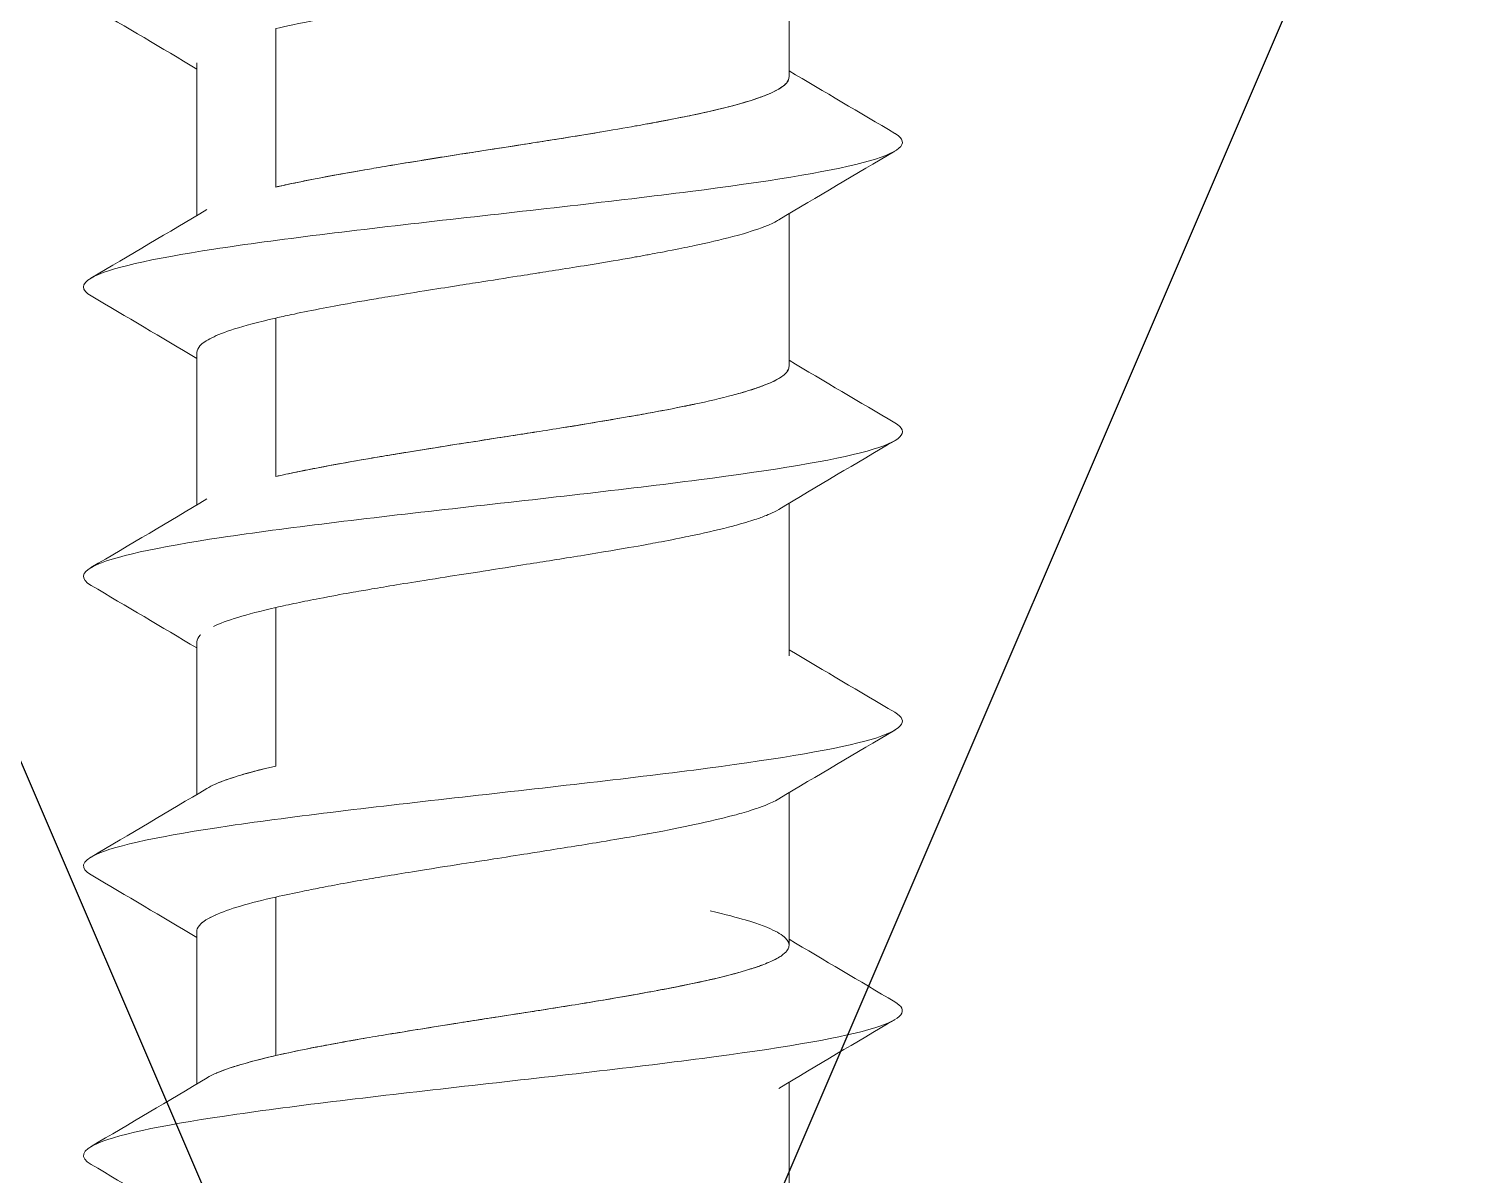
# Model space of a CAD drawing. Header units: inches. Extents: x -456 to 658, y -232 to 0.
# Drawn here: x -47.575 to -46.933, y -35.485 to -34.969 of the extents above; entities that cross this region are included whole.
import ezdxf

# ---------------------------------------------------------------- set-up
doc = ezdxf.new("R2010")
doc.units = ezdxf.units.IN
doc.header["$MEASUREMENT"] = 0

# ---------------------------------------------------------------- blocks, each defined once
blk = doc.blocks.new('*U25')
for p, q in [((0, 0), (1.5, 3.5)), ((1.5, 0), (0, 3.5))]:
    blk.add_line(p, q)
blk = doc.blocks.new('ironridge flashfoot front view')
at = {"color": 0, "linetype": 'Continuous', "lineweight": 0}
for p, q in [((7331.09793, 2671.28834), (7331.09793, 2671.35694)), ((7330.86724, 2671.31004), (7330.86724, 2671.23876)), ((7330.86724, 2671.23876), (7330.86724, 2671.31004)), ((7330.83172, 2671.22598), (7330.83172, 2671.29456)), ((7331.09793, 2671.15816), (7331.09793, 2671.22676)), ((7330.86724, 2671.17987), (7330.86724, 2671.10859)), ((7330.86724, 2671.10859), (7330.86724, 2671.17987)), ((7330.83172, 2671.09581), (7330.83172, 2671.16439)), ((7331.09793, 2671.02799), (7331.09793, 2671.09659)), ((7330.86724, 2671.0497), (7330.86724, 2670.97841)), ((7330.86724, 2670.97841), (7330.86724, 2671.0497)), ((7330.83172, 2670.96564), (7330.83172, 2671.03422)), ((7331.09793, 2670.89781), (7331.09793, 2670.96641)), ((7330.86724, 2670.91953), (7330.86724, 2670.84823)), ((7330.86724, 2670.84823), (7330.86724, 2670.91953)), ((7330.83172, 2670.83547), (7330.83172, 2670.90405)), ((7331.09793, 2670.76764), (7331.09793, 2670.83623))]:
    blk.add_line(p, q, dxfattribs=at)
for points in [[(7330.83172, 2671.29185), (7330.81592, 2671.30129), (7330.80007, 2671.31065), (7330.7842, 2671.31999)], [(7330.83172, 2671.29456), (7330.83172, 2671.29456), (7330.83172, 2671.29456), (7330.83172, 2671.29456)], [(7331.09793, 2671.29107), (7331.11377, 2671.28162), (7331.12965, 2671.27224), (7331.14555, 2671.26289)], [(7330.98469, 2671.25889), (7330.98469, 2671.25889), (7330.9847, 2671.25889), (7330.98471, 2671.25889)], [(7330.98469, 2671.25889), (7330.98469, 2671.25889), (7330.9847, 2671.25889), (7330.98471, 2671.25889)], [(7331.14545, 2671.2549), (7331.12803, 2671.24465), (7331.11063, 2671.23436), (7331.09329, 2671.22398)], [(7330.78411, 2671.19781), (7330.80153, 2671.20805), (7330.81892, 2671.21833), (7330.83626, 2671.22869)], [(7330.83172, 2671.16167), (7330.81592, 2671.17111), (7330.80007, 2671.18047), (7330.78421, 2671.18981)], [(7331.09793, 2671.1609), (7331.11376, 2671.15145), (7331.12964, 2671.14208), (7331.14553, 2671.13273)], [(7331.14544, 2671.12472), (7331.12802, 2671.11447), (7331.11062, 2671.10418), (7331.09328, 2671.09381)], [(7330.78414, 2671.06765), (7330.80155, 2671.07789), (7330.81894, 2671.08817), (7330.83628, 2671.09853)], [(7330.83172, 2671.0315), (7330.81592, 2671.04093), (7330.80008, 2671.0503), (7330.78422, 2671.05963)], [(7330.86724, 2671.0497), (7330.85341, 2671.04655), (7330.84483, 2671.04385), (7330.83926, 2671.04121)], [(7331.09793, 2671.03073), (7331.11375, 2671.02129), (7331.12962, 2671.01191), (7331.1455, 2671.00257)], [(7331.14544, 2670.99454), (7331.12802, 2670.98429), (7331.11062, 2670.97401), (7331.09328, 2670.96363)], [(7330.78416, 2670.93749), (7330.80157, 2670.94773), (7330.81896, 2670.95801), (7330.83629, 2670.96837)], [(7330.94495, 2670.93347), (7330.94495, 2670.93347), (7330.94495, 2670.93347), (7330.94495, 2670.93347)], [(7330.94495, 2670.93347), (7330.94495, 2670.93347), (7330.94495, 2670.93347), (7330.94495, 2670.93347)], [(7330.83172, 2670.90132), (7330.81592, 2670.91076), (7330.80008, 2670.92012), (7330.78422, 2670.92945)], [(7331.09793, 2670.90056), (7331.11375, 2670.89112), (7331.12961, 2670.88175), (7331.14548, 2670.87241)], [(7331.14544, 2670.86437), (7331.12802, 2670.85412), (7331.11062, 2670.84383), (7331.09328, 2670.83345)], [(7330.78418, 2670.80732), (7330.80159, 2670.81757), (7330.81898, 2670.82785), (7330.83631, 2670.83821)], [(7330.83172, 2670.77115), (7330.81592, 2670.78058), (7330.80008, 2670.78994), (7330.78422, 2670.79928)]]:
    blk.add_open_spline(points, degree=3, dxfattribs=at)
for points, knots in [([(7330.93204, 2671.32193), (7330.93149, 2671.32185), (7330.93093, 2671.32176), (7330.93036, 2671.32167), (7330.91899, 2671.31984), (7330.91105, 2671.3185), (7330.90688, 2671.31778), (7330.90272, 2671.31706), (7330.89492, 2671.3157), (7330.88617, 2671.314), (7330.87742, 2671.3123), (7330.87122, 2671.31094), (7330.86724, 2671.31004)], [0.8093918, 0.8093918, 0.8093918, 0.8093918, 0.8125, 0.8125, 0.8125, 0.875, 0.875, 0.875, 0.9375, 0.9375, 0.9375, 1, 1, 1, 1]), ([(7330.86724, 2671.23876), (7330.86931, 2671.23924), (7330.8716, 2671.23975), (7330.87417, 2671.24029), (7330.8778, 2671.24106), (7330.88196, 2671.2419), (7330.88673, 2671.24281), (7330.89593, 2671.24457), (7330.90376, 2671.24592), (7330.9093, 2671.24687), (7330.91418, 2671.2477), (7330.92225, 2671.24907), (7330.93397, 2671.25096), (7330.93894, 2671.25176), (7330.94378, 2671.25252), (7330.94844, 2671.25326), (7330.95235, 2671.25387), (7330.95614, 2671.25446), (7330.95978, 2671.25502), (7330.97457, 2671.25731), (7330.98326, 2671.25866), (7330.9859, 2671.25908), (7330.9929, 2671.26018), (7331.00142, 2671.26154), (7331.01106, 2671.26315), (7331.01844, 2671.26438), (7331.02433, 2671.26541), (7331.02893, 2671.26622), (7331.03109, 2671.26661), (7331.03297, 2671.26695), (7331.03458, 2671.26724), (7331.03656, 2671.2676), (7331.04026, 2671.26827), (7331.04531, 2671.26925), (7331.04955, 2671.27008), (7331.05283, 2671.27075), (7331.05532, 2671.27128), (7331.06125, 2671.27253), (7331.06715, 2671.27389), (7331.07264, 2671.27535), (7331.07987, 2671.27728), (7331.08339, 2671.27856), (7331.08511, 2671.27919), (7331.08539, 2671.27929), (7331.08563, 2671.27938), (7331.08581, 2671.27945), (7331.08717, 2671.27995), (7331.08889, 2671.28063), (7331.09067, 2671.28147), (7331.09301, 2671.28258), (7331.09395, 2671.28325), (7331.0943, 2671.28348), (7331.09635, 2671.28485), (7331.09752, 2671.28621), (7331.09784, 2671.28756), (7331.09788, 2671.28775), (7331.09794, 2671.28801), (7331.09793, 2671.28834)], [0, 0, 0, 0, 0.0258453, 0.0258453, 0.0258453, 0.0625, 0.0625, 0.0625, 0.125, 0.125, 0.125, 0.1875, 0.1875, 0.1875, 0.2215004, 0.2215004, 0.2215004, 0.25, 0.25, 0.25, 0.3125, 0.3125, 0.3125, 0.375, 0.375, 0.375, 0.4174558, 0.4174558, 0.4174558, 0.4375, 0.4375, 0.4375, 0.46875, 0.46875, 0.46875, 0.5, 0.5, 0.5, 0.5625, 0.5625, 0.5625, 0.6161514, 0.6161514, 0.6161514, 0.625, 0.625, 0.625, 0.65625, 0.65625, 0.65625, 0.6875, 0.6875, 0.6875, 0.75, 0.75, 0.75, 0.7651137, 0.7651137, 0.7651137, 0.7651137]), ([(7331.03527, 2671.26737), (7331.03545, 2671.2674), (7331.03562, 2671.26743), (7331.03579, 2671.26746), (7331.04194, 2671.26859), (7331.04889, 2671.26993), (7331.05436, 2671.27107), (7331.05983, 2671.27222), (7331.0661, 2671.27357), (7331.07362, 2671.27562), (7331.08113, 2671.27766), (7331.08466, 2671.27902), (7331.08527, 2671.27925), (7331.08587, 2671.27947), (7331.08984, 2671.28081), (7331.09329, 2671.28285), (7331.09673, 2671.28488), (7331.09753, 2671.28624), (7331.09784, 2671.28758), (7331.0979, 2671.28783), (7331.09792, 2671.28809), (7331.09793, 2671.28834)], [0.4357351, 0.4357351, 0.4357351, 0.4357351, 0.4375, 0.4375, 0.4375, 0.5, 0.5, 0.5, 0.5625, 0.5625, 0.5625, 0.625, 0.625, 0.625, 0.6875, 0.6875, 0.6875, 0.75, 0.75, 0.75, 0.7617671, 0.7617671, 0.7617671, 0.7617671]), ([(7330.78421, 2671.18981), (7330.77965, 2671.1925), (7330.77958, 2671.19518), (7330.79169, 2671.20219), (7330.8113, 2671.20652), (7330.86754, 2671.21516), (7330.90404, 2671.21948), (7330.98028, 2671.22813), (7331.01983, 2671.23245), (7331.08715, 2671.24109), (7331.11476, 2671.24542), (7331.14766, 2671.25406), (7331.15286, 2671.25838), (7331.14576, 2671.26277), (7331.14566, 2671.26283), (7331.14555, 2671.26289)], [0.40000629, 0.40000629, 0.40000629, 0.40000629, 0.40234375, 0.40234375, 0.40610259, 0.40610259, 0.40986144, 0.40986144, 0.41362028, 0.41362028, 0.41737913, 0.41737913, 0.42113797, 0.42113797, 0.42119125, 0.42119125, 0.42119125, 0.42119125]), ([(7331.14555, 2671.26289), (7331.14566, 2671.26283), (7331.14576, 2671.26277), (7331.15286, 2671.25838), (7331.14766, 2671.25406), (7331.11476, 2671.24542), (7331.08715, 2671.24109), (7331.01983, 2671.23245), (7330.98028, 2671.22813), (7330.90404, 2671.21948), (7330.86754, 2671.21516), (7330.8113, 2671.20652), (7330.79169, 2671.20219), (7330.77958, 2671.19518), (7330.77965, 2671.1925), (7330.78421, 2671.18981)], [-0.42119125, -0.42119125, -0.42119125, -0.42119125, -0.42113797, -0.42113797, -0.41737913, -0.41737913, -0.41362028, -0.41362028, -0.40986144, -0.40986144, -0.40610259, -0.40610259, -0.40234375, -0.40234375, -0.40000629, -0.40000629, -0.40000629, -0.40000629]), ([(7330.86724, 2671.23876), (7330.87222, 2671.23991), (7330.87854, 2671.24126), (7330.88739, 2671.24294), (7330.89623, 2671.24462), (7330.90405, 2671.24597), (7330.90927, 2671.24686), (7330.91449, 2671.24776), (7330.9226, 2671.24912), (7330.93283, 2671.25077), (7330.94305, 2671.25242), (7330.95174, 2671.25378), (7330.96177, 2671.25533), (7330.98142, 2671.25837), (7330.9985, 2671.26103), (7331.01339, 2671.26354)], [0, 0, 0, 0, 0.0625, 0.0625, 0.0625, 0.125, 0.125, 0.125, 0.1875, 0.1875, 0.1875, 0.25, 0.25, 0.25, 0.3724418, 0.3724418, 0.3724418, 0.3724418]), ([(7331.09329, 2671.22398), (7331.09273, 2671.22364), (7331.09188, 2671.22317), (7331.09066, 2671.22258), (7331.08889, 2671.22173), (7331.08718, 2671.22106), (7331.08583, 2671.22055), (7331.08564, 2671.22048), (7331.0854, 2671.22039), (7331.08511, 2671.22029), (7331.08338, 2671.21966), (7331.07985, 2671.21839), (7331.07264, 2671.21649), (7331.06717, 2671.21505), (7331.06129, 2671.2137), (7331.0554, 2671.21244), (7331.0529, 2671.21191), (7331.0496, 2671.21122), (7331.04536, 2671.21039), (7331.04026, 2671.20939), (7331.03655, 2671.2087), (7331.03457, 2671.20834), (7331.03296, 2671.20804), (7331.03109, 2671.2077), (7331.02893, 2671.20732), (7331.02435, 2671.20651), (7331.01849, 2671.2055), (7331.01117, 2671.20429), (7331.00147, 2671.20269), (7330.99291, 2671.20134), (7330.9859, 2671.20023), (7330.98322, 2671.19981), (7330.97454, 2671.19845), (7330.95984, 2671.19614), (7330.95617, 2671.19556), (7330.95236, 2671.19497), (7330.94844, 2671.19435), (7330.94379, 2671.19362), (7330.93897, 2671.19287), (7330.93404, 2671.19208), (7330.92225, 2671.19021), (7330.91417, 2671.18886), (7330.9093, 2671.18802), (7330.90375, 2671.18708), (7330.89596, 2671.18572), (7330.88683, 2671.18395), (7330.88201, 2671.18302), (7330.87782, 2671.18216), (7330.87417, 2671.18139), (7330.8716, 2671.18084), (7330.8693, 2671.18033), (7330.86724, 2671.17987)], [0.3275418, 0.3275418, 0.3275418, 0.3275418, 0.34375, 0.34375, 0.34375, 0.375, 0.375, 0.375, 0.3840102, 0.3840102, 0.3840102, 0.4375, 0.4375, 0.4375, 0.5, 0.5, 0.5, 0.53125, 0.53125, 0.53125, 0.5625, 0.5625, 0.5625, 0.5825452, 0.5825452, 0.5825452, 0.625, 0.625, 0.625, 0.6875, 0.6875, 0.6875, 0.75, 0.75, 0.75, 0.7785946, 0.7785946, 0.7785946, 0.8125, 0.8125, 0.8125, 0.875, 0.875, 0.875, 0.9375, 0.9375, 0.9375, 0.9742188, 0.9742188, 0.9742188, 1, 1, 1, 1]), ([(7330.86724, 2671.17987), (7330.85105, 2671.17618), (7330.84343, 2671.17347), (7330.8385, 2671.17102), (7330.83603, 2671.16979), (7330.8341, 2671.16843), (7330.83311, 2671.16737), (7330.83229, 2671.16648), (7330.83176, 2671.16539), (7330.83172, 2671.16439)], [0, 0, 0, 0, 0.125, 0.125, 0.125, 0.1875, 0.1875, 0.1875, 0.2398622, 0.2398622, 0.2398622, 0.2398622]), ([(7330.86724, 2671.10859), (7330.8702, 2671.10927), (7330.87332, 2671.10995), (7330.87658, 2671.11063), (7330.87985, 2671.11131), (7330.88326, 2671.11198), (7330.8868, 2671.11266), (7330.8974, 2671.11468), (7330.9054, 2671.11603), (7330.90935, 2671.11671), (7330.91539, 2671.11774), (7330.92352, 2671.1191), (7330.93397, 2671.12078), (7330.9406, 2671.12185), (7330.94654, 2671.12279), (7330.95169, 2671.12359), (7330.95469, 2671.12406), (7330.95743, 2671.12449), (7330.95988, 2671.12487), (7330.96129, 2671.12509), (7330.96564, 2671.12576), (7330.9729, 2671.12688), (7330.97798, 2671.12767), (7330.98229, 2671.12834), (7330.98585, 2671.1289), (7330.99355, 2671.13011), (7331.00208, 2671.13147), (7331.01114, 2671.13299), (7331.02092, 2671.13462), (7331.02762, 2671.13581), (7331.03177, 2671.13656), (7331.03288, 2671.13676), (7331.0338, 2671.13693), (7331.03455, 2671.13707), (7331.03718, 2671.13754), (7331.04086, 2671.13822), (7331.04538, 2671.1391), (7331.05025, 2671.14004), (7331.05346, 2671.14071), (7331.05534, 2671.14111), (7331.06164, 2671.14244), (7331.06747, 2671.1438), (7331.07266, 2671.14518), (7331.07352, 2671.14541), (7331.07614, 2671.1461), (7331.07978, 2671.14723), (7331.08251, 2671.14808), (7331.08442, 2671.14876), (7331.08578, 2671.14927), (7331.08597, 2671.14933), (7331.0862, 2671.14942), (7331.08647, 2671.14953), (7331.08811, 2671.15015), (7331.09146, 2671.15142), (7331.09431, 2671.15332), (7331.09647, 2671.15477), (7331.09753, 2671.15611), (7331.09783, 2671.15737), (7331.09789, 2671.15761), (7331.09793, 2671.15787), (7331.09793, 2671.15816)], [0, 0, 0, 0, 0.0312325, 0.0312325, 0.0312325, 0.0625, 0.0625, 0.0625, 0.125, 0.125, 0.125, 0.1875, 0.1875, 0.1875, 0.2269388, 0.2269388, 0.2269388, 0.25, 0.25, 0.25, 0.28125, 0.28125, 0.28125, 0.3125, 0.3125, 0.3125, 0.375, 0.375, 0.375, 0.4243216, 0.4243216, 0.4243216, 0.4375, 0.4375, 0.4375, 0.46875, 0.46875, 0.46875, 0.5, 0.5, 0.5, 0.5625, 0.5625, 0.5625, 0.59375, 0.59375, 0.59375, 0.625, 0.625, 0.625, 0.6339719, 0.6339719, 0.6339719, 0.6875, 0.6875, 0.6875, 0.75, 0.75, 0.75, 0.7637142, 0.7637142, 0.7637142, 0.7637142]), ([(7331.07273, 2671.1452), (7331.0782, 2671.14667), (7331.08211, 2671.14794), (7331.08437, 2671.14875), (7331.08675, 2671.1496), (7331.09046, 2671.15095), (7331.09361, 2671.15287), (7331.09675, 2671.1548), (7331.09756, 2671.15614), (7331.09785, 2671.15744), (7331.0979, 2671.15768), (7331.09793, 2671.15792), (7331.09793, 2671.15816)], [0.5653452, 0.5653452, 0.5653452, 0.5653452, 0.625, 0.625, 0.625, 0.6875, 0.6875, 0.6875, 0.75, 0.75, 0.75, 0.7615233, 0.7615233, 0.7615233, 0.7615233]), ([(7330.86724, 2671.10859), (7330.87314, 2671.10994), (7330.87959, 2671.1113), (7330.88878, 2671.11303), (7330.89797, 2671.11476), (7330.90587, 2671.11611), (7330.91076, 2671.11695), (7330.91565, 2671.11778), (7330.92375, 2671.11914), (7330.93412, 2671.12081), (7330.94449, 2671.12248), (7330.95324, 2671.12384), (7330.9609, 2671.12503), (7330.96856, 2671.12621), (7330.97726, 2671.12756), (7330.98449, 2671.12869), (7330.99172, 2671.12982), (7331.00036, 2671.13118), (7331.01203, 2671.13313), (7331.0237, 2671.13509), (7331.03123, 2671.13645), (7331.03657, 2671.13743), (7331.04191, 2671.13842), (7331.0489, 2671.13977), (7331.05445, 2671.14092), (7331.0548, 2671.141), (7331.05516, 2671.14107), (7331.05551, 2671.14115)], [0, 0, 0, 0, 0.0625, 0.0625, 0.0625, 0.125, 0.125, 0.125, 0.1875, 0.1875, 0.1875, 0.25, 0.25, 0.25, 0.3125, 0.3125, 0.3125, 0.375, 0.375, 0.375, 0.4375, 0.4375, 0.4375, 0.5, 0.5, 0.5, 0.5039623, 0.5039623, 0.5039623, 0.5039623]), ([(7330.78422, 2671.05963), (7330.77936, 2671.06249), (7330.7796, 2671.06535), (7330.79354, 2671.07253), (7330.81401, 2671.07685), (7330.87152, 2671.0855), (7330.90843, 2671.08982), (7330.98487, 2671.09846), (7331.02422, 2671.10279), (7331.09062, 2671.11143), (7331.1175, 2671.11575), (7331.14831, 2671.12429), (7331.1527, 2671.12851), (7331.14553, 2671.13273)], [0.36226862, 0.36226862, 0.36226862, 0.36226862, 0.36475531, 0.36475531, 0.36851415, 0.36851415, 0.372273, 0.372273, 0.37603184, 0.37603184, 0.37979068, 0.37979068, 0.38345953, 0.38345953, 0.38345953, 0.38345953]), ([(7331.14553, 2671.13273), (7331.1527, 2671.12851), (7331.14831, 2671.12429), (7331.1175, 2671.11575), (7331.09062, 2671.11143), (7331.02422, 2671.10279), (7330.98487, 2671.09846), (7330.90843, 2671.08982), (7330.87152, 2671.0855), (7330.81401, 2671.07685), (7330.79354, 2671.07253), (7330.7796, 2671.06535), (7330.77936, 2671.06249), (7330.78422, 2671.05963)], [-0.38345953, -0.38345953, -0.38345953, -0.38345953, -0.37979068, -0.37979068, -0.37603184, -0.37603184, -0.372273, -0.372273, -0.36851415, -0.36851415, -0.36475531, -0.36475531, -0.36226862, -0.36226862, -0.36226862, -0.36226862]), ([(7331.09328, 2671.09381), (7331.0907, 2671.09224), (7331.08792, 2671.09118), (7331.08647, 2671.09062), (7331.0862, 2671.09052), (7331.08597, 2671.09043), (7331.08579, 2671.09036), (7331.08442, 2671.08985), (7331.0825, 2671.08918), (7331.07975, 2671.08833), (7331.07614, 2671.08723), (7331.07354, 2671.08656), (7331.07264, 2671.08632), (7331.06745, 2671.08495), (7331.06161, 2671.08359), (7331.0553, 2671.08225), (7331.05344, 2671.08185), (7331.05022, 2671.08117), (7331.04532, 2671.0802), (7331.04085, 2671.07932), (7331.03719, 2671.07865), (7331.03458, 2671.07817), (7331.03383, 2671.07803), (7331.03289, 2671.07786), (7331.03177, 2671.07766), (7331.02761, 2671.07691), (7331.02088, 2671.07572), (7331.01105, 2671.0741), (7331.00205, 2671.07262), (7330.99355, 2671.07127), (7330.98587, 2671.07006), (7330.9823, 2671.06949), (7330.97795, 2671.06881), (7330.97282, 2671.068), (7330.96562, 2671.06687), (7330.96127, 2671.06619), (7330.95979, 2671.06596), (7330.95737, 2671.06558), (7330.95466, 2671.06516), (7330.95169, 2671.06469), (7330.94654, 2671.06389), (7330.94059, 2671.06296), (7330.93393, 2671.0619), (7330.92348, 2671.06024), (7330.91535, 2671.05889), (7330.9093, 2671.05785), (7330.9054, 2671.05719), (7330.89738, 2671.05582), (7330.88671, 2671.05375), (7330.88321, 2671.05308), (7330.87983, 2671.0524), (7330.87658, 2671.05172), (7330.87333, 2671.05105), (7330.87021, 2671.05037), (7330.86724, 2671.0497)], [0.3187379, 0.3187379, 0.3187379, 0.3187379, 0.3661176, 0.3661176, 0.3661176, 0.375, 0.375, 0.375, 0.40625, 0.40625, 0.40625, 0.4375, 0.4375, 0.4375, 0.5, 0.5, 0.5, 0.53125, 0.53125, 0.53125, 0.5625, 0.5625, 0.5625, 0.5757897, 0.5757897, 0.5757897, 0.625, 0.625, 0.625, 0.6875, 0.6875, 0.6875, 0.71875, 0.71875, 0.71875, 0.75, 0.75, 0.75, 0.7729183, 0.7729183, 0.7729183, 0.8125, 0.8125, 0.8125, 0.875, 0.875, 0.875, 0.9375, 0.9375, 0.9375, 0.9686827, 0.9686827, 0.9686827, 1, 1, 1, 1]), ([(7330.8333, 2671.03739), (7330.83328, 2671.03737), (7330.83325, 2671.03735), (7330.83323, 2671.03732), (7330.83227, 2671.03633), (7330.83175, 2671.03522), (7330.83172, 2671.03422)], [0.18629435, 0.18629435, 0.18629435, 0.18629435, 0.1875, 0.1875, 0.1875, 0.23989932, 0.23989932, 0.23989932, 0.23989932]), ([(7330.78422, 2670.92945), (7330.77907, 2670.93248), (7330.77967, 2670.93552), (7330.7955, 2670.94287), (7330.81681, 2670.94719), (7330.87556, 2670.95583), (7330.91285, 2670.96016), (7330.98946, 2670.9688), (7331.02859, 2670.97312), (7331.09402, 2670.98177), (7331.12015, 2670.98609), (7331.14869, 2670.99446), (7331.15239, 2670.99852), (7331.1455, 2671.00257)], [0.32453129, 0.32453129, 0.32453129, 0.32453129, 0.32716686, 0.32716686, 0.33092571, 0.33092571, 0.33468455, 0.33468455, 0.3384434, 0.3384434, 0.34220224, 0.34220224, 0.34572711, 0.34572711, 0.34572711, 0.34572711]), ([(7331.1455, 2671.00257), (7331.15239, 2670.99852), (7331.14869, 2670.99446), (7331.12015, 2670.98609), (7331.09402, 2670.98177), (7331.02859, 2670.97312), (7330.98946, 2670.9688), (7330.91285, 2670.96016), (7330.87556, 2670.95583), (7330.81681, 2670.94719), (7330.7955, 2670.94287), (7330.77967, 2670.93552), (7330.77907, 2670.93248), (7330.78422, 2670.92945)], [-0.34572711, -0.34572711, -0.34572711, -0.34572711, -0.34220224, -0.34220224, -0.3384434, -0.3384434, -0.33468455, -0.33468455, -0.33092571, -0.33092571, -0.32716686, -0.32716686, -0.32453129, -0.32453129, -0.32453129, -0.32453129]), ([(7330.83629, 2670.96837), (7330.83732, 2670.96899), (7330.83856, 2670.96962), (7330.84004, 2670.97028), (7330.84422, 2670.97214), (7330.84864, 2670.97349), (7330.85145, 2670.97432), (7330.85465, 2670.97527), (7330.85954, 2670.97663), (7330.86724, 2670.97841)], [0.8468351, 0.8468351, 0.8468351, 0.8468351, 0.875, 0.875, 0.875, 0.9375, 0.9375, 0.9375, 1, 1, 1, 1]), ([(7330.84003, 2670.97028), (7330.84003, 2670.97028), (7330.84004, 2670.97028), (7330.84004, 2670.97028), (7330.8466, 2670.9732), (7330.85639, 2670.97591), (7330.86724, 2670.97841)], [0.8749888, 0.8749888, 0.8749888, 0.8749888, 0.875, 0.875, 0.875, 1, 1, 1, 1]), ([(7331.09328, 2670.96363), (7331.09144, 2670.96252), (7331.08942, 2670.96163), (7331.08776, 2670.96096), (7331.08703, 2670.96066), (7331.08637, 2670.96041), (7331.0858, 2670.9602), (7331.08464, 2670.95976), (7331.08277, 2670.95909), (7331.0798, 2670.95818), (7331.07695, 2670.95731), (7331.07446, 2670.95663), (7331.07265, 2670.95616), (7331.06777, 2670.95486), (7331.06202, 2670.95351), (7331.05537, 2670.95209), (7331.04378, 2670.94961), (7331.03597, 2670.94825), (7331.03457, 2670.94799), (7331.03377, 2670.94785), (7331.03109, 2670.94735), (7331.02619, 2670.9465), (7331.0225, 2670.94586), (7331.01754, 2670.94501), (7331.01117, 2670.94396), (7331.00262, 2670.94254), (7330.99411, 2670.94119), (7330.98586, 2670.93988), (7330.98282, 2670.9394), (7330.97852, 2670.93872), (7330.97294, 2670.93784), (7330.96703, 2670.93691), (7330.96267, 2670.93623), (7330.9599, 2670.9358), (7330.95851, 2670.93558), (7330.95686, 2670.93533), (7330.95494, 2670.93503), (7330.9498, 2670.93423), (7330.94274, 2670.93313), (7330.934, 2670.93174), (7330.92431, 2670.9302), (7330.91611, 2670.92885), (7330.90933, 2670.92769), (7330.9059, 2670.9271), (7330.902, 2670.92641), (7330.89772, 2670.92564), (7330.89395, 2670.92495), (7330.89031, 2670.92427), (7330.88683, 2670.9236), (7330.88445, 2670.92314), (7330.88185, 2670.92263), (7330.87906, 2670.92206), (7330.87537, 2670.92131), (7330.87137, 2670.92047), (7330.86724, 2670.91953)], [0.3198324, 0.3198324, 0.3198324, 0.3198324, 0.3581467, 0.3581467, 0.3581467, 0.375, 0.375, 0.375, 0.40625, 0.40625, 0.40625, 0.4375, 0.4375, 0.4375, 0.5, 0.5, 0.5, 0.5622546, 0.5622546, 0.5622546, 0.5980105, 0.5980105, 0.5980105, 0.625, 0.625, 0.625, 0.6875, 0.6875, 0.6875, 0.71875, 0.71875, 0.71875, 0.75, 0.75, 0.75, 0.7669715, 0.7669715, 0.7669715, 0.8125, 0.8125, 0.8125, 0.875, 0.875, 0.875, 0.90625, 0.90625, 0.90625, 0.9375, 0.9375, 0.9375, 0.964426, 0.964426, 0.964426, 1, 1, 1, 1]), ([(7330.86724, 2670.91953), (7330.85539, 2670.91683), (7330.84603, 2670.91412), (7330.83989, 2670.91133), (7330.83681, 2670.90993), (7330.8344, 2670.90857), (7330.83286, 2670.90674), (7330.83195, 2670.90567), (7330.83171, 2670.90476), (7330.83172, 2670.90405)], [0, 0, 0, 0, 0.125, 0.125, 0.125, 0.1875, 0.1875, 0.1875, 0.2240849, 0.2240849, 0.2240849, 0.2240849]), ([(7331.09793, 2670.89781), (7331.09798, 2670.89858), (7331.09771, 2670.89968), (7331.09626, 2670.90112), (7331.09557, 2670.9018), (7331.09467, 2670.90248), (7331.09356, 2670.90316), (7331.09245, 2670.90384), (7331.09114, 2670.90452), (7331.08962, 2670.90519), (7331.08508, 2670.90721), (7331.08049, 2670.90856), (7331.07823, 2670.90923), (7331.07474, 2670.91026), (7331.06975, 2670.91163), (7331.06241, 2670.91332)], [0.7685178, 0.7685178, 0.7685178, 0.7685178, 0.8125, 0.8125, 0.8125, 0.84379, 0.84379, 0.84379, 0.875, 0.875, 0.875, 0.9375, 0.9375, 0.9375, 1, 1, 1, 1]), ([(7330.84005, 2670.9114), (7330.84004, 2670.9114), (7330.84004, 2670.9114), (7330.84003, 2670.91139), (7330.83826, 2670.91059), (7330.83682, 2670.90983), (7330.83569, 2670.90909), (7330.83474, 2670.90849), (7330.834, 2670.9079), (7330.83342, 2670.90734)], [0.1249182, 0.1249182, 0.1249182, 0.1249182, 0.125, 0.125, 0.125, 0.15902222, 0.15902222, 0.15902222, 0.18735461, 0.18735461, 0.18735461, 0.18735461]), ([(7331.03845, 2670.87744), (7331.04237, 2670.87817), (7331.04672, 2670.87901), (7331.05073, 2670.87982), (7331.06348, 2670.8824), (7331.07509, 2670.88512), (7331.08421, 2670.88835), (7331.08877, 2670.88996), (7331.09181, 2670.89131), (7331.09433, 2670.893), (7331.09685, 2670.89469), (7331.09756, 2670.89604), (7331.0978, 2670.89691), (7331.09788, 2670.89717), (7331.09793, 2670.89747), (7331.09793, 2670.89781)], [0.4606478, 0.4606478, 0.4606478, 0.4606478, 0.5, 0.5, 0.5, 0.625, 0.625, 0.625, 0.6875, 0.6875, 0.6875, 0.75, 0.75, 0.75, 0.7686398, 0.7686398, 0.7686398, 0.7686398]), ([(7330.86724, 2670.84823), (7330.87258, 2670.84946), (7330.8775, 2670.85049), (7330.88158, 2670.8513), (7330.88349, 2670.85168), (7330.88521, 2670.85202), (7330.88672, 2670.8523), (7330.88862, 2670.85267), (7330.89217, 2670.85334), (7330.89769, 2670.85433), (7330.9023, 2670.85516), (7330.90622, 2670.85583), (7330.90932, 2670.85636), (7330.91664, 2670.85761), (7330.92485, 2670.85896), (7330.93391, 2670.86042), (7330.94597, 2670.86236), (7330.95422, 2670.86364), (7330.9582, 2670.86427), (7330.95885, 2670.86437), (7330.95939, 2670.86445), (7330.95981, 2670.86452), (7330.96307, 2670.86503), (7330.96742, 2670.8657), (7330.97282, 2670.86653), (7330.98012, 2670.86766), (7330.98443, 2670.86834), (7330.98584, 2670.86856), (7330.99457, 2670.86993), (7331.00303, 2670.87128), (7331.01107, 2670.87262), (7331.01349, 2670.87303), (7331.01756, 2670.87371), (7331.02306, 2670.87467), (7331.02817, 2670.87556), (7331.03195, 2670.87624), (7331.03457, 2670.87672), (7331.03533, 2670.87686), (7331.03625, 2670.87703), (7331.03733, 2670.87723), (7331.04137, 2670.87798), (7331.04767, 2670.87916), (7331.0553, 2670.88076), (7331.06239, 2670.88226), (7331.06808, 2670.88362), (7331.07265, 2670.88483), (7331.07476, 2670.8854), (7331.07719, 2670.88607), (7331.07975, 2670.88687), (7331.08345, 2670.88802), (7331.0852, 2670.8887), (7331.08577, 2670.88891), (7331.0868, 2670.8893), (7331.08789, 2670.88973), (7331.08898, 2670.8902), (7331.09083, 2670.891), (7331.0927, 2670.89192), (7331.09428, 2670.89296)], [0, 0, 0, 0, 0.0425933, 0.0425933, 0.0425933, 0.0625, 0.0625, 0.0625, 0.09375, 0.09375, 0.09375, 0.125, 0.125, 0.125, 0.1875, 0.1875, 0.1875, 0.2412571, 0.2412571, 0.2412571, 0.25, 0.25, 0.25, 0.28125, 0.28125, 0.28125, 0.3125, 0.3125, 0.3125, 0.375, 0.375, 0.375, 0.40625, 0.40625, 0.40625, 0.4375, 0.4375, 0.4375, 0.4507179, 0.4507179, 0.4507179, 0.5, 0.5, 0.5, 0.5625, 0.5625, 0.5625, 0.59375, 0.59375, 0.59375, 0.625, 0.625, 0.625, 0.6481031, 0.6481031, 0.6481031, 0.687285, 0.687285, 0.687285, 0.687285]), ([(7330.86724, 2670.84823), (7330.87511, 2670.85005), (7330.88197, 2670.8514), (7330.88791, 2670.85253), (7330.89385, 2670.85366), (7330.90141, 2670.85501), (7330.90809, 2670.85615), (7330.91478, 2670.85729), (7330.92285, 2670.85865), (7330.93559, 2670.86069), (7330.94833, 2670.86274), (7330.95714, 2670.8641), (7330.95856, 2670.86432), (7330.95998, 2670.86454), (7330.96875, 2670.86589), (7330.98177, 2670.86792), (7330.9948, 2670.86996), (7331.0032, 2670.87131), (7331.01123, 2670.87265), (7331.01925, 2670.87399), (7331.02706, 2670.87536), (7331.03209, 2670.87627), (7331.03303, 2670.87644), (7331.03406, 2670.87663), (7331.03514, 2670.87683)], [0, 0, 0, 0, 0.0625, 0.0625, 0.0625, 0.125, 0.125, 0.125, 0.1875, 0.1875, 0.1875, 0.25, 0.25, 0.25, 0.3125, 0.3125, 0.3125, 0.375, 0.375, 0.375, 0.4375, 0.4375, 0.4375, 0.4492255, 0.4492255, 0.4492255, 0.4492255]), ([(7330.78422, 2670.79928), (7330.77878, 2670.80248), (7330.77978, 2670.80568), (7330.79756, 2670.8132), (7330.81971, 2670.81753), (7330.87965, 2670.82617), (7330.9173, 2670.83049), (7330.99402, 2670.83914), (7331.03291, 2670.84346), (7331.09733, 2670.8521), (7331.12271, 2670.85643), (7331.14901, 2670.86463), (7331.15209, 2670.86852), (7331.14548, 2670.87241)], [0.28679442, 0.28679442, 0.28679442, 0.28679442, 0.28957842, 0.28957842, 0.29333726, 0.29333726, 0.29709611, 0.29709611, 0.30085495, 0.30085495, 0.3046138, 0.3046138, 0.30799377, 0.30799377, 0.30799377, 0.30799377]), ([(7331.14548, 2670.87241), (7331.15209, 2670.86852), (7331.14901, 2670.86463), (7331.12271, 2670.85643), (7331.09733, 2670.8521), (7331.03291, 2670.84346), (7330.99402, 2670.83914), (7330.9173, 2670.83049), (7330.87965, 2670.82617), (7330.81971, 2670.81753), (7330.79756, 2670.8132), (7330.77978, 2670.80568), (7330.77878, 2670.80248), (7330.78422, 2670.79928)], [-0.30799377, -0.30799377, -0.30799377, -0.30799377, -0.3046138, -0.3046138, -0.30085495, -0.30085495, -0.29709611, -0.29709611, -0.29333726, -0.29333726, -0.28957842, -0.28957842, -0.28679442, -0.28679442, -0.28679442, -0.28679442]), ([(7330.83631, 2670.83821), (7330.83638, 2670.83825), (7330.83645, 2670.83829), (7330.83652, 2670.83833), (7330.83757, 2670.83895), (7330.83875, 2670.83954), (7330.84002, 2670.8401), (7330.84515, 2670.84239), (7330.85005, 2670.84373), (7330.85144, 2670.84415), (7330.85516, 2670.84525), (7330.86021, 2670.84661), (7330.86724, 2670.84823)], [0.844644, 0.844644, 0.844644, 0.844644, 0.8464906, 0.8464906, 0.8464906, 0.875, 0.875, 0.875, 0.9375, 0.9375, 0.9375, 1, 1, 1, 1]), ([(7330.8404, 2670.84027), (7330.84051, 2670.84032), (7330.84061, 2670.84036), (7330.84072, 2670.84041), (7330.84797, 2670.84351), (7330.85852, 2670.84622), (7330.86724, 2670.84823)], [0.8731726, 0.8731726, 0.8731726, 0.8731726, 0.875, 0.875, 0.875, 1, 1, 1, 1])]:
    blk.add_open_spline(points, degree=3, knots=knots, dxfattribs=at)

msp = doc.modelspace()

# ---------------------------------------------------------------- block references
msp.add_blockref('ironridge flashfoot front view', (-7378.33111, -2706.27899))
at = {"xscale": 1.43330475934734, "yscale": 1.43330475934734, "zscale": 1.43330475934734}
msp.add_blockref('*U25', (-48.44126, -38.302), dxfattribs=at)

doc.saveas('drawing.dxf')
